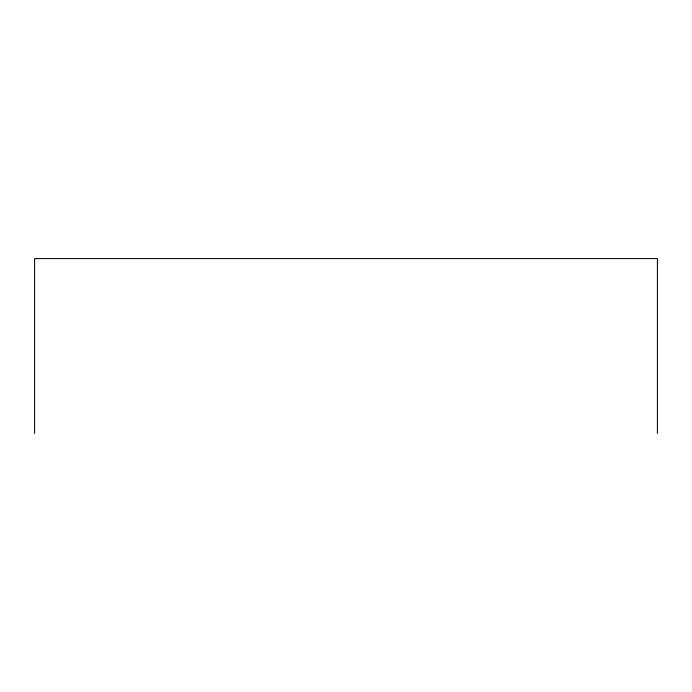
<?xml version="1.0" encoding="UTF-8"?>
<svg xmlns="http://www.w3.org/2000/svg" width="692" height="692" viewBox="0 0 692 692"><rect width="100%" height="100%" fill="white"/><g stroke="black" fill="none" stroke-linecap="round" stroke-linejoin="round"><path stroke-width="1.04" d="M657.4 433.434L657.4 258.566L34.6 258.566L34.6 433.434"/></g></svg>
